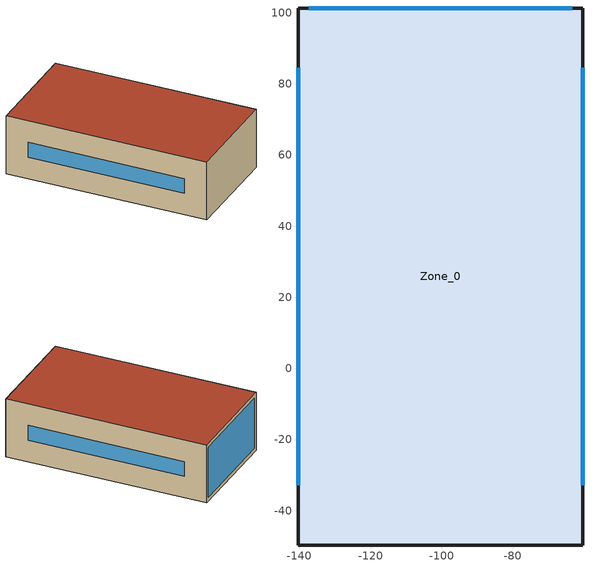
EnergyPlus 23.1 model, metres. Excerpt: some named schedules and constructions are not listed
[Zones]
Zone_0
 floor ground (Zone_0:f4UnderGroundSlabCF): -140.36,-49.67 -140.36,101.37 -60.28,101.37 -60.28,-49.67 z0
 wall outside (90.1-2019 Nonresidential CZ 0 Exterior Wall (Mass)): -140.36,-49.67 -60.28,-49.67 -60.28,101.37 -140.36,101.37 -140.36,-49.67 z0:45.38
 window (90.1-2019 Nonresidential CZ 0 Glazing (Operable)): -60.28,-32.82 -60.28,84.52 / -140.36,84.52 -140.36,-32.82 z16.85:28.53; -63.33,101.37 -137.32,101.37 z3.04:42.33
 roof outside (90.1-2019 Nonresidential CZ 0 Exterior Roof (Mass)): -140.36,-49.67 -60.28,-49.67 -60.28,101.37 -140.36,101.37 z45.38
[EnergyManagementSystem:Sensor] Output:Variable Index Key=Environment
Name | Output:Variable
OutdoorTemp | Site Outdoor Air Drybulb Temperature
OutdoorRelHumid | Site Outdoor Air Relative Humidity
[ZoneHVAC:IdealLoadsAirSystem]
Zone_0 Ideal Loads Air: Maximum Heating Supply Air Temperature {C}=35; Minimum Cooling Supply Air Temperature {C}=12; Maximum Heating Supply Air Humidity Ratio {kgWater/kgDryAir}=0.01; Minimum Cooling Supply Air Humidity Ratio {kgWater/kgDryAir}=0.008; Heating Limit=LimitFlowRateAndCapacity; MaximumHeatingAirFlowRate [m3/s]=Autosize; MaximumSensibleHeatingCapacity [W]=Autosize; Cooling Limit=LimitFlowRateAndCapacity; MaximumCoolingAirFlowRate [m3/s]=Autosize; MaximumTotalCoolingCapacity [W]=Autosize; HeatingAvailabilitySchedule=Off; CoolingAvailabilitySchedule=CoolAvail_Zone_0; Dehumidification Control Type=Humidistat; Humidification Control Type=Humidistat; Design Specification Outdoor Air Object=Zone_0MinFreshAir; Demand Controlled Ventilation Type=OccupancySchedule; Outdoor Air Economizer Type=NoEconomizer; Heat Recovery Type=None; SensibleHeatRecoveryEffectiveness=0.7; LatentHeatRecoveryEffectiveness=0.65
[Schedule:Constant]
Off: Value=0
AllOn: Value=1
Zone_0Heating_SP_Sch: HeatingSetpoint=20
Zone_0Cooling_SP_Sch: CoolingSetpoint=25
[Schedule:Day:Hourly]
a6db866f-c8c8-4e1b-9258-388b91666938: Fraction, 0, 0, 0, 0, 0, 0, 0, 0, 0, 0, 0, 0, 0, 0, 0, 0, 0, 0, 0, 0, 0, 0, 0, 0
8d19aa4d-c558-4e83-8641-6450e2e7a68d: Fraction, 0, 0, 0, 0, 0, 0, 0, 0.2, 0.4, 0.6, 0.8, 0.8, 0.4, 0.6, 0.8, 0.8, 0.4, 0.2, 0, 0, 0, 0, 0, 0
9126b070-8d2d-4032-a1ab-f4f1cd60e468: Fraction, 0, 0, 0, 0, 0, 0, 0, 1, 1, 1, 1, 1, 1, 1, 1, 1, 1, 1, 0, 0, 0, 0, 0, 0
6ae15618-a8ec-42b3-8e8b-0fc133dff2c8: Fraction, 0.1, 0.1, 0.1, 0.1, 0.1, 0.1, 0.1, 0.1, 0.1, 0.1, 0.1, 0.1, 0.1, 0.1, 0.1, 0.1, 0.1, 0.1, 0.1, 0.1, 0.1, 0.1, 0.1, 0.1
6f8933ec-4648-4416-a98d-d3b620f77385: Fraction, 0.1, 0.1, 0.1, 0.1, 0.1, 0.1, 0.1, 0.2, 0.4, 0.6, 0.8, 0.8, 0.4, 0.6, 0.8, 0.8, 0.4, 0.2, 0.1, 0.1, 0.1, 0.1, 0.1, 0.1
8d72afc5-8c93-43dc-abad-6ae4e2545f05: Fraction, 1, 1, 1, 1, 1, 1, 1, 1, 0, 0, 0, 0, 0, 1, 0, 0, 0, 0, 0, 0, 0, 0, 0, 0
e6ce52fb-0f94-4d2e-a851-9c00bc798a30: Fraction, 1, 1, 1, 1, 1, 1, 1, 1, 0, 0, 0, 0, 0, 0, 0, 0, 0, 0, 0, 0, 0, 0, 0, 0
de32f2ad-3d6f-4ba1-b9d9-bbc323311ad3: Fraction, 1, 1, 1, 1, 1, 1, 1, 1, 0, 0, 0, 1, 1, 1, 1, 1, 0, 0, 0, 0, 0, 0, 0, 1
804a681c-16cf-4027-a633-18c4775cbaa5: Fraction, 1, 1, 1, 1, 1, 1, 1, 1, 0, 0, 0, 0, 0, 0, 0, 0, 0, 0, 0, 0, 0, 0, 0, 1
ae021305-8d83-4547-aca3-fa7dd4cacd7f: Fraction, 1, 1, 1, 1, 1, 1, 1, 1, 0, 0, 0, 0, 1, 1, 1, 0, 0, 0, 0, 0, 0, 0, 0, 0
4b190256-9a58-4c21-9a78-14c1da97b677: Fraction, 1, 1, 1, 1, 1, 1, 1, 1, 0, 0, 0, 0, 0, 0, 0, 0, 0, 0, 0, 0, 0, 0, 1, 1
9e5b4082-efb0-4b52-9711-e22a430dff21: Fraction, 1, 1, 1, 1, 1, 1, 1, 0, 0, 0, 0, 0, 1, 1, 1, 1, 0, 0, 0, 0, 0, 0, 0, 1
6f90666d-b7c1-48b9-8acf-a47d44908348: Fraction, 1, 1, 1, 1, 1, 1, 1, 1, 0, 0, 0, 0, 1, 1, 1, 1, 1, 0, 0, 0, 0, 0, 0, 0
fb7a6604-3e7d-44da-ba93-0d8f70bb5e45: Fraction, 1, 1, 1, 1, 1, 1, 1, 1, 0, 0, 0, 0, 1, 1, 1, 1, 1, 0, 0, 0, 0, 0, 0, 1
7083c6b3-0442-4c91-8d5f-cb24535fede7: Fraction, 1, 1, 1, 1, 1, 0, 0, 0, 0, 0, 1, 1, 1, 1, 0, 0, 0, 0, 0, 0, 0, 0, 1, 1
ca0706e3-4698-4ff1-a370-1e1aad9a72cb: Fraction, 1, 1, 1, 1, 1, 0, 0, 0, 0, 0, 0, 0, 0, 0, 0, 1, 1, 1, 1, 1, 1, 1, 1, 1
fbfbf660-d816-4583-9a56-b432dc579dfe: Fraction, 1, 1, 1, 1, 1, 1, 1, 0, 0, 0, 0, 0, 0, 0, 0, 0, 0, 0, 0, 0, 0, 0, 1, 1
533ab305-a9ca-4032-b12d-6bdd1f774615: Fraction, 1, 1, 1, 1, 1, 1, 1, 0, 0, 0, 0, 0, 0, 0, 0, 0, 0, 0, 0, 0, 0, 0, 0, 1
8995233d-e7e1-4410-92e7-b8f0f7a04f12: Fraction, 1, 1, 1, 1, 1, 1, 1, 1, 1, 1, 1, 0, 0, 0, 0, 0, 0, 0, 0, 0, 1, 1, 1, 1
f3bb0f44-4517-4041-82c7-621e152bd040: Fraction, 1, 1, 1, 1, 1, 1, 0, 0, 0, 0, 0, 0, 0, 0, 0, 0, 0, 0, 0, 0, 0, 1, 1, 1
8965b524-8bd3-4137-8ea4-af9bb210d5dd: Fraction, 1, 1, 1, 1, 0, 0, 0, 0, 0, 0, 0, 0, 0, 0, 0, 0, 0, 0, 0, 0, 0, 1, 1, 1
a13be1e1-7b6b-4701-a57c-62aef270e0a3: Fraction, 1, 1, 1, 1, 1, 1, 1, 1, 1, 1, 1, 1, 1, 1, 0, 0, 0, 0, 0, 0, 1, 1, 1, 1
68d85c5c-5182-4cd5-b25a-549b99e44e0d: Fraction, 1, 1, 1, 1, 1, 1, 0, 0, 0, 0, 0, 0, 0, 0, 0, 0, 0, 0, 0, 0, 0, 0, 1, 1
a508a52c-8724-43a6-9b8c-225b4e5857f7: Fraction, 0, 1, 1, 1, 1, 1, 1, 1, 0, 0, 0, 0, 0, 1, 0, 0, 0, 0, 1, 1, 1, 1, 1, 1
513230e9-49c5-4c36-9b8b-e8ea6dde31de: Fraction, 1, 1, 1, 1, 1, 1, 0, 0, 0, 0, 0, 0, 1, 1, 0, 0, 1, 1, 1, 1, 1, 1, 1, 1
21f94c48-eeba-45c1-87d9-58701a714f82: Fraction, 1, 1, 1, 1, 1, 1, 1, 1, 0, 0, 0, 0, 0, 0, 0, 0, 0, 0, 0, 0, 0, 1, 1, 1
7cd74af1-4a2d-4604-bede-a659aa911c05: Fraction, 1, 1, 1, 0, 0, 0, 0, 0, 0, 0, 0, 0, 0, 0, 0, 0, 0, 0, 0, 0, 0, 0, 0, 0
439edca3-53b8-48fb-84a3-447ad4d418f2: Fraction, 1, 1, 1, 1, 1, 1, 1, 1, 0, 0, 0, 0, 1, 1, 1, 1, 0, 0, 0, 0, 0, 0, 0, 0
e99c0d51-d41c-495c-a987-72a661e4e742: Fraction, 0, 0, 0, 0, 0, 0, 0, 0, 1, 1, 1, 1, 1, 1, 1, 1, 0, 0, 0, 0, 0, 0, 0, 0
4a3d7728-6e65-4eb0-9bea-010e8c3d44b4: Fraction, 0, 0, 0, 1, 1, 1, 1, 1, 0, 0, 0, 0, 0, 0, 0, 0, 0, 0, 0, 0, 0, 0, 0, 0
4b305458-df31-49c4-86f6-bbbd49079ee9: Fraction, 0, 0, 0, 1, 1, 1, 1, 1, 0, 0, 0, 0, 0, 1, 1, 1, 0, 0, 0, 0, 0, 0, 0, 0
e60cb2ca-f5b2-4363-8430-0cfdeef991a7: Fraction, 0, 1, 1, 1, 1, 1, 1, 1, 0, 0, 0, 0, 0, 1, 1, 0, 0, 0, 0, 0, 0, 0, 0, 0
c907c5d3-e274-4efd-b508-9e37312dbadc: Fraction, 0, 0, 0, 0, 1, 1, 1, 1, 0, 0, 0, 0, 0, 0, 0, 0, 0, 0, 0, 0, 0, 0, 0, 0
a16f96a9-0dfb-4bb3-89ad-c5a6e1b45b12: Fraction, 1, 1, 1, 1, 1, 1, 1, 1, 1, 0, 1, 1, 1, 1, 1, 1, 1, 0, 0, 1, 1, 1, 1, 1
ea6ec818-e507-461d-854c-ed2b95e27429: Fraction, 1, 1, 1, 1, 1, 1, 1, 1, 0, 0, 0, 1, 1, 1, 1, 1, 0, 1, 1, 1, 1, 1, 1, 1
9a2e47be-c37b-4d47-9c4f-be9ab3f15bd6: Fraction, 0, 1, 1, 1, 1, 1, 1, 1, 0, 0, 0, 0, 1, 1, 1, 0, 0, 0, 0, 0, 0, 0, 0, 0
d570f38f-746b-4d30-8e1d-963061d89427: Fraction, 0, 0, 0, 0, 0, 0, 0, 0, 0, 0, 0, 0, 1, 0, 0, 0, 0, 0, 0, 0, 0, 0, 0, 0
083a7aba-7de5-4027-876a-0bd24439f4d0: Fraction, 0, 1, 1, 1, 1, 1, 1, 1, 0, 0, 0, 0, 0, 0, 0, 0, 0, 0, 0, 0, 0, 0, 0, 0
c982f98e-403e-4558-be6e-2bbb6b816fb4: Fraction, 0, 1, 0, 0, 1, 0, 0, 0, 0, 0, 0, 1, 1, 1, 1, 1, 1, 0, 0, 0, 0, 0, 0, 0
50759635-e3f7-4ccd-bf2a-3ac4631af552: Fraction, 0, 0, 0, 0, 0, 0, 0, 0, 0, 0, 0, 0, 1, 0, 1, 0, 0, 0, 0, 0, 0, 0, 0, 0
0c9b9ea4-1b7f-4dd2-a924-ed00426c1c15: Fraction, 0, 0, 0, 0, 0, 0, 0, 0, 0, 0, 0, 1, 0, 0, 1, 1, 0, 0, 0, 0, 0, 0, 0, 1
31afbd65-d185-499f-9ba0-37f993a646d3: Fraction, 0, 0, 0, 1, 1, 1, 1, 1, 0, 0, 0, 1, 1, 1, 1, 0, 0, 0, 0, 0, 0, 1, 1, 0
e01df191-fe3a-42d7-8ba6-3a1f0f86a6b3: Fraction, 0, 1, 1, 1, 1, 1, 1, 1, 0, 0, 0, 1, 1, 1, 1, 1, 0, 0, 1, 0, 0, 1, 1, 1
be5a66c2-e2f9-424b-b41e-a4c6352871d0: Fraction, 1, 1, 1, 1, 1, 1, 1, 1, 0, 0, 0, 1, 1, 1, 1, 0, 0, 0, 0, 1, 0, 0, 1, 1
e90ff589-049e-44c1-a093-8ae70790a0f7: Fraction, 1, 1, 1, 1, 1, 1, 1, 1, 1, 1, 0, 0, 0, 0, 0, 0, 0, 0, 0, 1, 1, 1, 1, 1
32610843-3af9-4f3a-9ceb-462f4b116617: Fraction, 1, 1, 1, 1, 1, 1, 1, 1, 0, 0, 0, 1, 1, 1, 1, 1, 1, 0, 1, 1, 1, 1, 1, 1
5de94c64-c3db-4ae3-9311-6a5308d3bee1: Fraction, 1, 1, 0, 0, 1, 1, 0, 0, 0, 0, 0, 1, 0, 0, 1, 1, 0, 0, 0, 0, 0, 0, 0, 0
23051c04-0ac6-411b-9ab0-3a869f8d8ef5: Fraction, 0, 1, 1, 0, 1, 1, 0, 0, 0, 0, 0, 1, 1, 1, 1, 1, 1, 0, 0, 0, 0, 0, 0, 0
c83b1a22-05e1-432e-9f71-1b0995f6b483: Fraction, 0, 0, 0, 0, 1, 1, 1, 1, 0, 0, 0, 1, 1, 1, 1, 1, 0, 0, 0, 0, 0, 0, 0, 0
cce2ab60-ab21-4169-a01d-710304a6c02e: Fraction, 1, 1, 1, 1, 1, 1, 1, 1, 0, 0, 0, 1, 1, 1, 1, 1, 0, 0, 0, 0, 0, 0, 0, 0
a0901cdb-bf73-4d25-a6b8-b73da5acb5f3: Fraction, 0, 0, 1, 1, 1, 1, 1, 0, 0, 0, 0, 1, 1, 1, 1, 1, 1, 0, 0, 0, 0, 0, 0, 0
b7304073-e491-4998-878a-634e4ae85574: Fraction, 0, 0, 0, 0, 0, 0, 0, 0, 0, 0, 0, 0, 0, 1, 0, 0, 0, 0, 0, 0, 0, 0, 0, 0
cb94150c-cc41-4ef0-981a-7d80f1b83761: Fraction, 0, 0, 0, 0, 0, 0, 0, 0, 0, 0, 0, 1, 1, 1, 0, 0, 0, 0, 0, 0, 0, 0, 0, 0
d3f4808a-fd74-4d96-910a-c88c900905e6: Fraction, 0, 0, 0, 0, 0, 0, 0, 0, 0, 0, 0, 0, 1, 1, 1, 1, 0, 0, 0, 0, 0, 0, 0, 0
34345129-89f9-4604-8ed1-8ff262d73509: Fraction, 0, 0, 0, 1, 1, 1, 1, 1, 0, 0, 0, 1, 1, 1, 1, 1, 0, 0, 0, 0, 0, 0, 0, 0
9fd28c01-21af-4827-94d6-b115419594b7: Fraction, 1, 1, 1, 0, 1, 1, 1, 1, 0, 0, 0, 1, 1, 1, 1, 1, 1, 0, 0, 0, 0, 0, 0, 1
d84177b6-a487-4f5f-b119-22e0f61cedcd: Fraction, 1, 1, 1, 1, 1, 1, 1, 1, 0, 0, 0, 1, 1, 1, 1, 1, 1, 0, 0, 0, 0, 0, 0, 1
dceeb3b4-8dd9-484d-89ab-1d229addfdb3: Fraction, 1, 1, 1, 1, 0, 0, 0, 1, 0, 0, 1, 1, 1, 1, 1, 1, 1, 0, 0, 0, 0, 0, 0, 0
a6a21c17-2bd7-49c2-8263-964617992ae2: Fraction, 1, 1, 1, 1, 0, 0, 0, 0, 0, 0, 0, 1, 1, 1, 1, 1, 1, 0, 0, 0, 0, 0, 0, 0
8eb695e5-7d6d-47de-926c-f23344ce45b6: Fraction, 0, 0, 0, 0, 0, 0, 0, 0, 0, 0, 0, 1, 1, 1, 1, 1, 0, 0, 0, 0, 0, 1, 1, 1
a8f73afd-937f-4b67-92a4-bb8dd08fd5db: Fraction, 1, 1, 1, 1, 1, 1, 1, 1, 1, 1, 0, 0, 0, 0, 1, 1, 0, 0, 0, 1, 1, 0, 1, 0
5e73f393-cf16-4d10-9d37-494c6b04d2a9: Fraction, 0, 1, 1, 1, 1, 1, 1, 1, 1, 1, 1, 1, 0, 1, 0, 1, 1, 1, 1, 1, 1, 1, 1, 1
fe775fe3-8f19-481a-91eb-5a69331a9f0a: Fraction, 1, 1, 1, 1, 1, 1, 1, 1, 0, 0, 0, 1, 0, 1, 1, 0, 0, 0, 0, 1, 0, 1, 1, 1
1d5a1ab7-2579-46e8-bea2-cedc2b0310cc: Fraction, 1, 1, 1, 1, 1, 1, 1, 1, 0, 0, 0, 1, 1, 1, 1, 1, 1, 1, 0, 0, 0, 0, 0, 0
4d3a702a-a5e7-41a2-9559-ca71a8cff0bd: Fraction, 1, 0, 1, 1, 1, 0, 1, 1, 0, 0, 0, 1, 1, 1, 1, 1, 1, 0, 0, 0, 0, 0, 0, 0
203e9954-1347-4108-be2f-d0311d23ec70: Fraction, 0, 0, 0, 0, 0, 1, 1, 0, 0, 0, 0, 0, 1, 1, 1, 1, 0, 0, 0, 0, 1, 1, 1, 0
fe98a53d-a1d5-4bb2-97b5-41d97577b00f: Fraction, 0, 1, 0, 1, 1, 1, 1, 1, 0, 0, 0, 1, 1, 1, 1, 1, 1, 0, 0, 0, 0, 0, 0, 0
b66a6ec1-edc7-441b-aa47-b8c03253baaf: Fraction, 0, 1, 1, 1, 1, 1, 0, 1, 0, 0, 0, 1, 1, 1, 1, 1, 1, 1, 0, 0, 0, 0, 0, 0
46a33ec5-13cb-4d5f-a878-b69103bc960c: Fraction, 0, 0, 0, 1, 1, 1, 1, 1, 0, 0, 0, 1, 1, 1, 1, 1, 1, 1, 0, 0, 0, 0, 0, 0
fd1f9af1-aea9-4390-97d7-5a0b4081f876: Fraction, 0, 0, 0, 0, 1, 1, 1, 1, 0, 0, 0, 1, 1, 1, 1, 1, 1, 1, 0, 0, 0, 0, 0, 0
54bc30dc-3467-4c11-8be5-45fc8c32a8b9: Fraction, 0, 0, 1, 1, 1, 1, 1, 1, 0, 0, 0, 1, 1, 1, 1, 1, 0, 1, 1, 1, 0, 1, 1, 1
b5bffc76-e0ad-4c77-9cdf-f0ab0041e503: Fraction, 0, 0, 0, 0, 1, 1, 1, 1, 0, 0, 1, 1, 1, 1, 1, 1, 1, 0, 0, 0, 0, 0, 0, 0
af405e81-a167-4a28-8fff-7842e00efb23: Fraction, 0, 0, 0, 0, 0, 1, 0, 0, 0, 1, 1, 1, 1, 1, 1, 1, 1, 1, 0, 0, 0, 0, 0, 0
8047949c-86af-470a-8acb-90614b338f4e: Fraction, 0, 0, 0, 1, 1, 1, 1, 0, 0, 0, 0, 1, 1, 1, 1, 1, 1, 1, 0, 0, 0, 0, 0, 0
de0b3a05-0f82-4e43-9986-186049dce7fb: Fraction, 1, 1, 1, 0, 1, 0, 1, 1, 0, 0, 0, 0, 1, 1, 1, 1, 1, 0, 0, 0, 0, 0, 0, 0
3b1c3876-e52c-4127-9a31-7b49978d8305: Fraction, 0, 0, 1, 1, 1, 1, 1, 1, 0, 1, 1, 1, 1, 1, 0, 1, 0, 0, 0, 1, 0, 0, 1, 1
c808ea92-48a6-491a-9028-3818efc4c8ad: Fraction, 1, 1, 1, 1, 1, 1, 0, 1, 0, 1, 1, 1, 1, 1, 1, 1, 1, 1, 0, 0, 0, 0, 0, 0
80d98aa8-1b91-43bc-b1e3-e6af4acb8568: Fraction, 0, 1, 1, 1, 1, 1, 0, 1, 0, 0, 0, 1, 1, 1, 0, 0, 0, 0, 0, 0, 0, 0, 0, 1
215df776-876d-409b-87ad-f0b965c42f44: Fraction, 1, 1, 1, 1, 1, 1, 1, 1, 0, 1, 1, 1, 1, 1, 1, 0, 1, 0, 0, 1, 1, 1, 1, 1
0a7cf847-ffad-470d-aa0b-af029d81b294: Fraction, 1, 1, 1, 1, 1, 1, 1, 0, 0, 0, 0, 0, 1, 1, 1, 1, 0, 0, 0, 0, 0, 0, 1, 0
e8d4cd63-c715-46b0-a823-9afd6fd334c7: Fraction, 0, 0, 1, 1, 1, 1, 1, 1, 0, 1, 1, 1, 1, 1, 1, 1, 1, 1, 1, 0, 0, 0, 0, 0
2864f78a-8f72-430c-bda4-d667f1d51224: Fraction, 1, 1, 1, 1, 1, 1, 1, 1, 0, 0, 1, 1, 1, 0, 0, 0, 0, 0, 0, 1, 0, 1, 1, 1
fd59451e-4201-432e-9e89-66618a0e57d9: Fraction, 1, 1, 1, 1, 1, 1, 1, 1, 0, 0, 0, 1, 1, 1, 1, 1, 0, 0, 0, 0, 0, 1, 1, 1
849e676a-9c35-4597-b289-a4df661d5e61: Fraction, 1, 1, 1, 1, 1, 1, 1, 1, 0, 1, 1, 0, 1, 1, 1, 0, 0, 0, 0, 1, 1, 1, 1, 1
ab0a635a-7196-4b99-9f37-8a8b483840a4: Fraction, 1, 1, 1, 1, 1, 1, 1, 1, 0, 0, 1, 1, 1, 1, 1, 1, 1, 1, 0, 0, 0, 0, 0, 0
8e29a800-96be-4355-a15e-0e449471b71f: Fraction, 0, 1, 1, 0, 1, 1, 1, 1, 0, 1, 1, 1, 1, 1, 1, 1, 0, 1, 1, 1, 1, 1, 1, 1
31d9b700-895b-46cd-8910-ff80ac390623: Fraction, 1, 1, 0, 1, 1, 1, 1, 1, 0, 0, 1, 1, 1, 0, 0, 0, 1, 1, 0, 1, 1, 1, 1, 1
02436e7e-fbdb-4ab7-91fe-e50da41ddc21: Fraction, 1, 1, 1, 1, 1, 1, 1, 1, 0, 0, 1, 1, 1, 1, 1, 0, 1, 1, 1, 1, 1, 1, 1, 1
2c9166d7-a5af-4418-8ca6-26184ccf5475: Fraction, 1, 1, 1, 1, 1, 1, 1, 1, 1, 0, 1, 1, 1, 1, 1, 0, 1, 0, 0, 1, 1, 1, 1, 1
56e0b0bb-6690-4130-af4f-37dc88b92aea: Fraction, 1, 1, 1, 1, 1, 1, 1, 1, 1, 1, 1, 1, 1, 1, 0, 0, 0, 0, 0, 0, 0, 1, 1, 1
ea600605-1858-4e1a-b699-6c4703e57fd3: Fraction, 1, 1, 1, 1, 0, 0, 0, 0, 0, 0, 1, 1, 1, 1, 1, 1, 1, 0, 0, 0, 0, 0, 0, 0
b861c935-e5a7-4094-9f57-cced42db3792: Fraction, 0, 1, 1, 1, 1, 1, 1, 1, 0, 0, 0, 1, 1, 1, 1, 1, 1, 1, 0, 0, 0, 0, 0, 0
b5b4a635-a875-4aee-a923-9f92d940b518: Fraction, 0, 1, 0, 0, 1, 0, 1, 0, 0, 0, 1, 1, 1, 1, 1, 1, 1, 0, 0, 0, 0, 0, 0, 0
5c7eac0a-e45c-45c3-a045-9c6b4cff4b33: Fraction, 0, 1, 1, 1, 1, 1, 1, 1, 0, 1, 1, 1, 1, 1, 1, 1, 1, 1, 0, 0, 0, 0, 0, 0
cce81e9b-5369-4ca5-ac6c-06bf61586cf3: Fraction, 0, 0, 0, 0, 1, 0, 0, 0, 0, 1, 1, 1, 1, 1, 1, 1, 1, 1, 1, 0, 0, 0, 0, 0
80c626bc-7332-48a7-a17b-e4737254f863: Fraction, 0, 0, 0, 0, 1, 1, 0, 1, 0, 0, 1, 1, 0, 1, 1, 1, 1, 1, 1, 1, 1, 1, 1, 1
e9264501-6d1f-4274-9631-e615421a22c1: Fraction, 1, 1, 1, 1, 1, 1, 1, 1, 0, 0, 0, 1, 1, 1, 1, 1, 1, 0, 0, 0, 0, 0, 0, 0
d5875db0-9616-4634-b379-9933b1b47f45: Fraction, 0, 1, 1, 1, 1, 1, 1, 1, 0, 0, 1, 1, 1, 0, 0, 0, 0, 0, 0, 0, 0, 0, 0, 1
8f7762e5-efc9-4eeb-89c6-92a27ff91d5e: Fraction, 1, 1, 1, 1, 1, 1, 1, 1, 0, 0, 1, 1, 1, 1, 1, 1, 1, 0, 1, 0, 0, 0, 0, 0
f7c89b7b-8c7e-43cc-b23c-8b892a5f9640: Fraction, 0, 0, 0, 0, 1, 1, 0, 0, 0, 0, 1, 1, 0, 0, 0, 1, 1, 0, 0, 1, 1, 1, 1, 1
3c07bdf3-e3fd-4f25-9f1c-53950812ad47: Fraction, 1, 1, 1, 1, 1, 1, 1, 1, 0, 0, 0, 1, 1, 1, 1, 0, 0, 1, 1, 1, 1, 1, 1, 1
45adf6e2-2408-427c-8a17-5685521cdc78: Fraction, 1, 1, 1, 1, 1, 1, 1, 1, 0, 0, 0, 1, 1, 1, 1, 0, 1, 1, 0, 0, 0, 0, 0, 0
c084a6b9-fd02-497e-b360-accd3d087474: Fraction, 0, 0, 0, 0, 1, 0, 0, 0, 0, 1, 0, 1, 1, 1, 0, 1, 1, 1, 1, 1, 1, 1, 1, 1
df20d84a-a837-4bb2-8e0b-e1cca0af2c04: Fraction, 1, 1, 1, 1, 1, 1, 1, 1, 1, 0, 0, 1, 1, 1, 1, 1, 0, 0, 0, 0, 0, 0, 0, 0
aeb0ea1d-dcfc-450d-8010-738ed275937f: Fraction, 1, 1, 1, 1, 1, 1, 1, 1, 0, 1, 1, 1, 1, 1, 1, 0, 0, 0, 0, 0, 0, 0, 0, 0
8f79f062-521a-4987-8063-069b47aad07e: Fraction, 1, 1, 1, 0, 1, 1, 0, 1, 0, 0, 0, 1, 1, 1, 0, 0, 0, 0, 0, 0, 0, 0, 0, 0
7d9a7de7-109e-4ae7-89fe-8888a151501a: Fraction, 0, 0, 0, 0, 0, 0, 0, 0, 1, 1, 1, 1, 1, 1, 1, 1, 1, 1, 1, 0, 0, 0, 0, 0
25a96e84-737c-4684-b16e-e5998dd48eec: Fraction, 0, 0, 0, 0, 1, 0, 1, 1, 1, 1, 1, 1, 1, 1, 1, 1, 1, 1, 0, 0, 0, 0, 0, 0
9f7f2739-fecb-4b18-950d-14b8d58be11b: Fraction, 0, 0, 0, 0, 0, 1, 1, 1, 1, 1, 1, 1, 1, 1, 1, 1, 1, 1, 1, 0, 0, 0, 0, 0
54c257ef-8939-46f0-9bee-c0da763618a7: Fraction, 0, 0, 0, 0, 1, 0, 1, 0, 0, 1, 1, 1, 1, 1, 1, 1, 1, 1, 1, 0, 0, 0, 0, 0
e5ffc6a5-9bcf-415e-98e6-52b7a93036bd: Fraction, 0, 0, 0, 0, 1, 1, 1, 1, 0, 1, 1, 1, 1, 1, 1, 1, 1, 1, 1, 0, 0, 0, 0, 0
6b195dde-b559-4902-ba94-931539758247: Fraction, 0, 0, 0, 0, 0, 0, 0, 0, 1, 1, 1, 1, 1, 1, 0, 0, 0, 0, 0, 1, 0, 0, 0, 0
c2f785e5-08fc-4777-9af9-9906da3cf573: Fraction, 0, 1, 0, 0, 1, 0, 1, 1, 0, 1, 1, 1, 1, 0, 1, 0, 0, 0, 0, 0, 0, 0, 0, 1
e4d4e6f0-3c27-4b2c-b85f-8114d2c81a0f: Fraction, 1, 0, 1, 1, 1, 1, 1, 0, 0, 1, 1, 1, 0, 0, 1, 1, 1, 0, 0, 0, 0, 0, 0, 0
c027c515-34a0-4b7d-b773-baaac7f402f8: Fraction, 1, 1, 0, 1, 1, 1, 1, 1, 0, 1, 1, 1, 1, 1, 1, 0, 0, 0, 0, 0, 0, 0, 0, 0
a660ff61-b6c7-4080-b4b9-db10d302495c: Fraction, 0, 1, 1, 1, 1, 1, 1, 1, 0, 1, 1, 1, 0, 1, 1, 1, 0, 1, 0, 1, 1, 0, 1, 0
2a65b461-cd83-4d5b-8138-94d409e1a125: Fraction, 1, 1, 1, 1, 1, 1, 1, 1, 0, 0, 0, 0, 1, 0, 0, 0, 0, 0, 0, 0, 0, 0, 1, 0
fb819b28-e4ba-4529-8559-8f3034b65486: Fraction, 1, 1, 0, 1, 1, 1, 1, 1, 0, 1, 1, 1, 1, 1, 1, 1, 1, 1, 0, 0, 0, 0, 0, 0
ca4a21ab-9db7-40f3-8c77-0dcb16cf7afc: Fraction, 0, 0, 0, 0, 0, 0, 0, 0, 0, 1, 1, 0, 0, 1, 1, 0, 0, 0, 0, 0, 0, 1, 1, 1
cf1579ab-4c48-45ad-862d-621699c7ac26: Fraction, 1, 1, 1, 1, 1, 1, 0, 0, 0, 0, 1, 1, 1, 1, 1, 1, 1, 1, 0, 0, 0, 0, 0, 0
3ad5af4c-82be-4c3d-94d9-6162c6d529e4: Fraction, 0, 0, 0, 0, 0, 0, 0, 0, 0, 0, 1, 1, 1, 1, 1, 1, 1, 1, 0, 0, 0, 0, 0, 0
75c56984-a474-4ce2-bd82-71ca8fffb0d6: Fraction, 0, 0, 0, 1, 1, 1, 0, 0, 0, 0, 0, 0, 1, 1, 0, 0, 1, 1, 0, 0, 0, 1, 1, 1
2e755e01-db5a-425c-b089-737d06acdfe4: Fraction, 1, 1, 1, 1, 1, 1, 1, 1, 0, 1, 1, 1, 0, 0, 0, 0, 0, 0, 0, 0, 0, 0, 0, 1
586299ab-31c0-4438-ab02-d46001580631: Fraction, 1, 1, 1, 1, 1, 1, 1, 1, 1, 0, 0, 0, 1, 1, 1, 1, 0, 0, 0, 0, 0, 0, 1, 1
014765e1-0b3c-42e8-a49f-9a1ea373e4f7: Fraction, 1, 1, 1, 1, 1, 1, 1, 1, 0, 0, 1, 1, 1, 1, 1, 1, 1, 0, 0, 0, 0, 0, 0, 0
c93e8212-9eb4-4758-8840-85770f28deb6: Fraction, 1, 1, 1, 1, 1, 1, 1, 1, 0, 0, 1, 1, 1, 1, 0, 0, 1, 1, 1, 1, 1, 1, 1, 1
9c4adb75-1470-4824-91aa-bf5d4e2add13: Fraction, 1, 1, 1, 1, 1, 1, 1, 1, 0, 0, 1, 1, 1, 1, 0, 0, 0, 1, 1, 1, 1, 1, 1, 1
cac4ce0c-fd78-44f6-a445-8e5b03c01591: Fraction, 0, 0, 0, 0, 1, 1, 1, 1, 0, 0, 0, 0, 0, 0, 0, 0, 0, 0, 0, 0, 0, 0, 1, 1
93ee0a5f-2ffe-49a2-8a01-86649053b443: Fraction, 1, 1, 1, 1, 1, 1, 1, 1, 1, 1, 1, 1, 1, 1, 1, 1, 1, 1, 1, 0, 0, 0, 0, 0
4bbc6588-5c8b-4bac-862d-046586b6d7bc: Fraction, 0, 0, 0, 0, 0, 0, 0, 0, 0, 0, 1, 1, 1, 1, 1, 0, 0, 0, 0, 0, 0, 1, 1, 1
52ee1417-741e-4ae2-a26c-49ad96248e29: Fraction, 1, 1, 1, 1, 1, 1, 1, 1, 1, 0, 0, 0, 1, 1, 1, 1, 1, 0, 0, 0, 0, 0, 0, 0
92c2e7c0-95b1-4f60-b67b-256caa3cfff3: Fraction, 0, 1, 0, 0, 0, 1, 1, 1, 0, 0, 1, 1, 1, 0, 0, 0, 0, 0, 0, 0, 0, 0, 0, 0
c30b2a9d-2ef9-4dfa-92f8-f05f2ae0c814: Fraction, 1, 1, 1, 1, 1, 1, 1, 1, 1, 0, 0, 0, 0, 0, 0, 0, 1, 1, 0, 0, 0, 0, 0, 0
8e1419eb-a9a5-4293-b9ab-758cfc51abbb: Fraction, 0, 0, 0, 1, 1, 0, 0, 0, 0, 1, 1, 1, 0, 0, 0, 0, 0, 0, 0, 0, 0, 0, 0, 0
6a8f4067-cb2a-452c-ac4f-36a2282da9b0: Fraction, 0, 0, 0, 0, 0, 0, 0, 0, 0, 1, 1, 1, 0, 0, 0, 0, 0, 0, 0, 0, 1, 1, 1, 1
a20aa45a-3a97-4ca6-bede-71c67aa911eb: Fraction, 1, 1, 1, 1, 1, 1, 1, 1, 0, 0, 1, 1, 1, 1, 1, 1, 1, 1, 1, 0, 0, 0, 0, 0
f80b0fea-a462-4309-b6de-bb0ba94c4791: Fraction, 0, 1, 1, 1, 1, 1, 0, 0, 0, 1, 1, 1, 1, 1, 1, 1, 1, 0, 0, 0, 0, 0, 0, 0
5c878867-64f6-4481-aa78-e6244c734667: Fraction, 0, 1, 1, 1, 1, 1, 1, 1, 1, 0, 0, 1, 1, 1, 1, 1, 0, 0, 0, 0, 0, 0, 0, 0
42ea612b-bb26-4c32-a994-37e978b99635: Fraction, 0, 0, 0, 0, 0, 0, 0, 0, 0, 0, 0, 0, 1, 1, 1, 1, 0, 0, 0, 0, 0, 0, 0, 1
4ce1efa4-6e21-443e-bf3e-25b2f3eae964: Fraction, 0, 0, 0, 0, 0, 0, 0, 0, 0, 0, 0, 0, 1, 1, 1, 1, 1, 1, 0, 0, 0, 0, 0, 0
66131b40-b5fe-4862-a0b5-11bcedc02644: Fraction, 0, 0, 1, 1, 1, 1, 1, 1, 0, 0, 0, 0, 0, 0, 0, 0, 0, 0, 0, 0, 0, 0, 0, 0
94fdef15-fc4b-4be9-8995-0ce2f71057e5: Fraction, 0, 0, 0, 0, 0, 0, 0, 0, 0, 0, 0, 0, 0, 0, 0, 0, 0, 0, 0, 0, 0, 0, 1, 1
48fd100e-8488-4f7e-8808-81befbd3875f: Fraction, 0, 0, 0, 1, 1, 1, 1, 1, 1, 0, 0, 0, 0, 0, 0, 0, 1, 0, 0, 0, 0, 0, 0, 0
2fdcca52-52c7-4fbf-923e-db4ce5c7d4b0: Fraction, 0, 0, 0, 1, 1, 1, 1, 1, 0, 0, 1, 1, 1, 1, 1, 1, 1, 0, 0, 0, 0, 0, 0, 0
306053b5-038a-4be9-8a37-bcb0f7f3a6b5: Fraction, 0, 1, 1, 1, 1, 1, 1, 0, 0, 0, 1, 1, 1, 1, 1, 1, 1, 1, 0, 0, 0, 0, 0, 0
9fb0f8cd-a3e4-49ec-96fc-fc854c021685: Fraction, 0, 0, 0, 0, 0, 0, 0, 0, 0, 1, 1, 1, 1, 1, 1, 1, 0, 0, 0, 0, 0, 0, 0, 0
4477344b-da4d-4b1a-be74-b55a3afc5bce: Fraction, 0, 1, 1, 1, 1, 1, 1, 1, 1, 1, 1, 0, 1, 1, 1, 1, 1, 1, 0, 0, 0, 0, 0, 0
e502d0cc-a76a-4fba-860e-490ce1e030b6: Fraction, 0, 1, 0, 1, 0, 0, 0, 1, 0, 0, 1, 1, 1, 1, 1, 1, 1, 1, 1, 0, 1, 1, 0, 0
cc8581cd-a6c2-4002-a735-9012999f793a: Fraction, 0, 0, 0, 0, 0, 0, 0, 0, 0, 0, 1, 1, 1, 1, 1, 1, 1, 1, 1, 1, 0, 0, 0, 0
ccea185c-c05b-42d5-a68e-caefe599d66a: Fraction, 0, 0, 0, 0, 0, 0, 0, 0, 1, 1, 1, 1, 1, 1, 1, 1, 1, 0, 0, 0, 0, 0, 0, 0
8e785670-451c-4ef6-b79d-b40de0df75c3: Fraction, 0, 0, 0, 0, 0, 0, 0, 0, 0, 0, 1, 0, 0, 1, 1, 1, 1, 1, 1, 0, 0, 0, 0, 0
18da0d4b-1aae-4d24-8d7d-c56e57c8b140: Fraction, 0, 0, 0, 1, 1, 0, 0, 0, 0, 1, 1, 1, 1, 0, 0, 0, 0, 0, 0, 0, 0, 0, 1, 0
8479f66c-9704-4457-8ca9-a93d8775a054: Fraction, 0, 1, 1, 1, 1, 0, 1, 1, 0, 0, 0, 0, 1, 1, 1, 1, 1, 1, 1, 0, 0, 0, 0, 0
915a5726-3f98-4147-b727-24224f33ca8b: Fraction, 0, 1, 0, 0, 1, 0, 1, 0, 0, 1, 1, 1, 1, 1, 1, 1, 1, 1, 1, 1, 0, 0, 0, 0
478328d6-8474-4a38-9457-f2dd39de45f9: Fraction, 0, 0, 0, 0, 0, 0, 0, 0, 0, 1, 1, 1, 1, 1, 1, 1, 1, 1, 1, 1, 1, 0, 0, 0
f84c478c-70ae-4b58-bc1b-a3206ce1727c: Fraction, 0, 0, 0, 0, 0, 0, 0, 0, 1, 1, 1, 1, 1, 1, 1, 1, 1, 1, 1, 1, 1, 0, 0, 0
0c3fef49-c7bb-4fd5-af20-39ec3182392d: Fraction, 0, 0, 0, 0, 0, 0, 0, 1, 0, 1, 0, 0, 1, 1, 1, 0, 0, 1, 0, 0, 0, 0, 0, 0
89e9840a-4a1f-4ff7-8c40-d7840f534396: Fraction, 0, 0, 0, 1, 1, 1, 1, 0, 0, 0, 0, 1, 1, 1, 1, 1, 1, 0, 0, 0, 0, 0, 0, 0
183c49db-4e1f-4795-bc05-6c2e31a0495a: Fraction, 0, 1, 0, 0, 0, 0, 0, 0, 0, 1, 1, 1, 1, 1, 1, 1, 1, 1, 1, 0, 1, 0, 0, 0
5ba99a29-1e5c-4612-843e-a770874d56a9: Fraction, 0, 0, 0, 0, 0, 0, 0, 0, 0, 0, 0, 1, 1, 1, 1, 1, 1, 0, 1, 1, 1, 1, 1, 0
eaa90f37-c28c-4b2f-b3cc-5402ece2f3fe: Fraction, 0, 1, 1, 0, 1, 0, 0, 1, 0, 0, 0, 1, 1, 1, 0, 0, 1, 0, 0, 1, 1, 1, 1, 0
49f057c7-70e8-4783-a439-c437f8e90624: Fraction, 1, 1, 1, 1, 1, 1, 1, 1, 0, 0, 0, 1, 1, 1, 1, 1, 1, 1, 0, 0, 0, 0, 1, 1
d5c10bd6-9e40-4afd-8e74-c1c3ce8f833b: Fraction, 0, 1, 0, 0, 1, 1, 1, 1, 0, 0, 1, 1, 1, 0, 0, 0, 0, 1, 0, 1, 1, 0, 1, 1
b7983b7d-5762-4144-81da-859c533880b5: Fraction, 1, 1, 1, 1, 0, 0, 0, 0, 0, 0, 0, 1, 1, 0, 1, 1, 1, 1, 1, 0, 0, 0, 0, 0
893ed067-94ec-42a0-b114-1f934b51bddb: Fraction, 0, 0, 0, 0, 1, 1, 1, 1, 1, 0, 1, 1, 1, 0, 1, 1, 1, 0, 0, 0, 0, 0, 0, 0
55d40776-975a-4c1a-bf48-bfbaeff80f28: Fraction, 0, 1, 1, 1, 1, 1, 1, 1, 0, 0, 0, 1, 1, 1, 1, 1, 0, 0, 0, 0, 0, 0, 0, 0
ee1a6287-6997-43d8-9f53-74cb10ae5ea7: Fraction, 0, 0, 0, 0, 0, 0, 0, 0, 0, 0, 0, 1, 1, 0, 1, 1, 1, 1, 0, 0, 0, 0, 0, 0
916ea55c-63db-4ed9-80e4-80a816acc34e: Fraction, 0, 0, 0, 0, 0, 0, 0, 0, 0, 1, 0, 1, 1, 1, 1, 1, 1, 1, 0, 0, 0, 0, 0, 0
cca31b89-6dbb-41f5-955f-dc7fcf437bf0: Fraction, 0, 0, 0, 0, 0, 0, 0, 0, 0, 0, 1, 1, 1, 0, 1, 1, 1, 1, 0, 0, 0, 0, 0, 0
cc544a6f-00cd-494b-8d6d-7e39d5b703e4: Fraction, 0, 0, 0, 0, 0, 0, 1, 1, 1, 0, 1, 0, 0, 0, 0, 0, 0, 0, 0, 1, 0, 0, 0, 0
db5a3861-85cf-4ee8-bdbf-32b74fbb9bed: Fraction, 1, 0, 0, 0, 1, 0, 0, 0, 0, 0, 1, 1, 0, 1, 1, 1, 1, 0, 0, 0, 0, 0, 0, 0
3340beb8-e720-4df5-9c0d-17f831510d7a: Fraction, 0, 0, 0, 0, 0, 0, 0, 0, 0, 1, 1, 1, 0, 0, 1, 1, 1, 1, 0, 0, 0, 0, 0, 0
7cac093e-4768-4dfd-97ea-2ab454b0f7e6: Fraction, 0, 0, 0, 0, 0, 0, 0, 0, 0, 1, 1, 1, 1, 1, 1, 1, 1, 1, 1, 0, 0, 0, 0, 0
dfc270d4-6378-4ef5-87af-8719cd86a312: Fraction, 0, 0, 0, 0, 0, 0, 0, 0, 0, 1, 1, 1, 0, 0, 1, 1, 1, 0, 0, 0, 0, 0, 0, 0
4d2dd734-baca-4039-904d-77cf261c47a6: Fraction, 0, 0, 0, 0, 1, 0, 0, 0, 0, 0, 1, 1, 1, 1, 1, 1, 1, 1, 0, 0, 0, 0, 1, 0
ac1cc975-3b90-4ad3-87c5-ed534772e228: Fraction, 0, 1, 1, 1, 1, 1, 1, 0, 0, 0, 1, 1, 1, 0, 0, 0, 0, 0, 1, 1, 1, 1, 1, 1
f9dc2640-f55f-4fa1-845f-5e6a1b22b66d: Fraction, 1, 1, 1, 1, 1, 1, 0, 0, 0, 0, 1, 1, 1, 0, 1, 1, 1, 1, 0, 0, 0, 0, 0, 0
95669b8d-c795-4f59-a75f-73eaad6fa697: Fraction, 0, 1, 1, 1, 1, 1, 1, 1, 0, 0, 0, 0, 0, 0, 1, 1, 0, 0, 0, 0, 0, 0, 0, 0
ff108fcc-0911-4746-9f18-41fcae5a250c: Fraction, 1, 0, 1, 1, 1, 1, 1, 1, 0, 0, 1, 1, 1, 1, 1, 1, 1, 1, 1, 1, 1, 1, 1, 1
7e42b018-1151-47cb-b4bf-2c2e2d809826: Fraction, 1, 1, 1, 1, 1, 1, 1, 1, 1, 1, 0, 0, 1, 0, 0, 0, 0, 0, 0, 0, 0, 0, 0, 1
79d830e4-6e4a-4e0f-a085-57bc4f78fbdd: Fraction, 1, 1, 1, 1, 1, 1, 1, 1, 0, 0, 0, 0, 0, 0, 1, 1, 0, 0, 0, 0, 1, 0, 0, 1
0da9744e-928e-4ae8-9bfb-72d01f47b32c: Fraction, 1, 1, 1, 1, 1, 1, 1, 1, 0, 0, 0, 0, 0, 0, 1, 1, 0, 0, 0, 0, 0, 0, 0, 0
f150a36e-4d9b-4cc8-96ba-992f03fecc2c: Fraction, 0, 1, 0, 1, 1, 1, 1, 1, 0, 0, 0, 1, 1, 1, 0, 0, 0, 0, 0, 0, 0, 0, 0, 0
e75ae326-29f0-4c62-8820-bada37e17d33: Fraction, 0, 1, 1, 1, 1, 1, 1, 1, 1, 0, 0, 1, 1, 1, 1, 1, 1, 0, 0, 0, 0, 0, 0, 0
c733a49d-c20c-404a-bc99-914b35e37107: Fraction, 0, 0, 0, 1, 1, 1, 1, 1, 0, 0, 0, 1, 1, 1, 1, 1, 1, 1, 1, 0, 0, 0, 0, 0
c765d1f9-f5ac-4d83-bb2a-6ac35272ed8b: Fraction, 0, 0, 0, 1, 1, 1, 1, 1, 0, 0, 1, 1, 1, 0, 1, 1, 1, 0, 1, 1, 1, 1, 1, 1
71274854-8230-4553-9dd6-3156f8d33a70: Fraction, 1, 0, 1, 1, 1, 1, 1, 1, 0, 0, 0, 0, 1, 0, 1, 0, 0, 0, 0, 0, 0, 0, 0, 0
7a2e7fcd-94a7-4f4a-b363-f24883c4c2e0: Fraction, 0, 0, 0, 0, 0, 0, 0, 0, 0, 0, 0, 0, 0, 1, 1, 1, 0, 0, 0, 0, 0, 0, 0, 0
5fde364f-848b-4695-b25a-24dfc20c86cc: Fraction, 0, 0, 0, 0, 1, 0, 0, 0, 0, 0, 0, 1, 1, 1, 1, 1, 1, 0, 0, 0, 0, 0, 0, 0
45725087-e2d2-4da2-b40c-bbe62fad6b35: Fraction, 0, 0, 0, 0, 1, 0, 0, 0, 0, 1, 1, 0, 0, 1, 1, 1, 1, 1, 1, 1, 1, 1, 1, 1
5be03fb2-cfeb-4efc-b51e-476d144c84df: Fraction, 1, 1, 1, 1, 1, 1, 1, 1, 1, 0, 0, 1, 0, 1, 1, 1, 1, 1, 1, 0, 0, 0, 0, 1
4b873b3e-f5d3-49ed-b971-c11e84385453: Fraction, 1, 1, 1, 1, 1, 1, 1, 1, 0, 0, 0, 0, 0, 0, 1, 1, 1, 0, 0, 0, 0, 0, 0, 0
8feed33e-209c-46ef-ad9a-c5c4a0514f39: Fraction, 0, 0, 1, 0, 0, 0, 0, 1, 0, 0, 0, 0, 0, 1, 1, 1, 1, 0, 0, 0, 0, 0, 1, 0
9c7eb08d-71bd-4c5b-8366-f100bdf97a1a: Fraction, 0, 0, 1, 1, 1, 1, 1, 1, 0, 0, 0, 1, 1, 1, 1, 1, 1, 1, 0, 0, 0, 0, 0, 0
fdd879cf-fa70-41dc-8609-00ca22fa5fd3: Fraction, 0, 0, 1, 1, 1, 1, 1, 1, 0, 0, 1, 1, 1, 1, 1, 1, 1, 1, 1, 0, 0, 0, 0, 0
b48b8562-b97b-4668-9b8f-a384954e5a71: Fraction, 0, 0, 1, 1, 1, 1, 1, 1, 0, 1, 1, 1, 1, 1, 1, 1, 1, 1, 0, 0, 0, 0, 0, 0
025928af-3a1b-4cc4-9ae4-f7b5fc8776a6: Fraction, 0, 0, 1, 1, 1, 1, 1, 1, 0, 0, 1, 1, 1, 1, 1, 1, 1, 1, 0, 0, 0, 0, 0, 0
b9e86d15-61e5-4413-a215-2fc1119b7974: Fraction, 0, 0, 1, 1, 1, 1, 1, 1, 0, 1, 0, 1, 1, 1, 1, 1, 1, 1, 0, 0, 0, 0, 0, 0
f8cb44c3-b6c9-44b6-9c15-a9db191df57e: Fraction, 0, 0, 0, 0, 0, 0, 0, 0, 0, 0, 0, 1, 1, 1, 1, 1, 1, 1, 0, 0, 0, 0, 0, 0
d4a29dcf-6e3d-4154-a9b0-446e2354f79d: Fraction, 0, 0, 0, 0, 0, 0, 0, 0, 0, 1, 1, 1, 1, 1, 1, 1, 1, 0, 0, 0, 0, 0, 0, 0
8be92f3d-afda-46db-9df4-e0a9292c4c15: Fraction, 0, 1, 1, 1, 1, 1, 1, 1, 1, 1, 1, 1, 0, 0, 0, 1, 1, 0, 0, 0, 0, 0, 0, 0
353e1d8f-c979-4ea0-9fc1-fe4a35268366: Fraction, 0, 1, 0, 1, 1, 1, 1, 1, 1, 0, 0, 0, 1, 1, 1, 1, 1, 0, 0, 0, 0, 0, 0, 1
dce61d11-1a2e-48ec-944f-8524f4659753: Fraction, 0, 0, 0, 1, 1, 1, 0, 1, 0, 0, 0, 1, 0, 0, 0, 0, 0, 0, 0, 0, 0, 0, 0, 0
9035b0c9-53ad-4451-842d-63eb807467ac: Fraction, 1, 1, 1, 1, 1, 1, 1, 1, 0, 0, 0, 1, 1, 0, 0, 0, 0, 0, 0, 0, 0, 0, 0, 0
35fa11c2-4f9e-4364-8680-a0499e492282: Fraction, 0, 0, 0, 0, 0, 0, 1, 1, 0, 0, 0, 0, 1, 1, 1, 0, 0, 0, 0, 0, 0, 0, 0, 0
b0a59d31-60c1-4cb7-a987-aa99940ad168: Fraction, 0, 0, 1, 1, 1, 1, 1, 1, 0, 0, 0, 0, 1, 1, 1, 1, 0, 0, 0, 0, 0, 0, 0, 0
c4f939ae-38ad-4a17-a21a-9a1e98f84359: Fraction, 0, 0, 0, 1, 1, 1, 0, 0, 0, 0, 0, 1, 1, 1, 1, 1, 1, 1, 0, 0, 0, 0, 0, 0
1f019e77-bafd-486e-bedf-60250d3316ee: Fraction, 0, 0, 0, 1, 1, 1, 0, 0, 0, 0, 1, 1, 1, 1, 1, 1, 1, 1, 1, 0, 0, 0, 0, 0
0d8906f8-6f9f-4043-ad1b-1b8f214fb803: Fraction, 0, 0, 0, 0, 0, 1, 1, 0, 0, 0, 0, 0, 0, 0, 0, 0, 0, 0, 0, 0, 0, 0, 0, 0
eb90c543-866d-4cb1-82c5-488e56fefda7: Fraction, 0, 0, 0, 0, 0, 0, 0, 0, 0, 0, 0, 0, 1, 0, 1, 1, 1, 1, 0, 0, 0, 0, 0, 0
143fa4ec-fd82-4be0-be8e-f5ae8084ffd6: Fraction, 0, 0, 0, 0, 0, 1, 1, 1, 0, 0, 0, 1, 1, 1, 1, 1, 0, 0, 0, 0, 0, 0, 0, 0
20bf88a0-0495-4826-a1a9-501418321ada: Fraction, 0, 0, 0, 0, 0, 0, 0, 0, 0, 1, 0, 1, 1, 1, 0, 1, 0, 0, 0, 0, 0, 0, 0, 0
81c9f94f-f97b-41ac-9a06-18c4a4505849: Fraction, 0, 0, 0, 0, 1, 0, 1, 0, 0, 0, 1, 1, 1, 0, 1, 1, 1, 0, 0, 0, 1, 1, 1, 1
f5e6a2b9-4a64-4cfe-a1b9-792c950e1b51: Fraction, 1, 1, 0, 0, 1, 1, 1, 1, 0, 0, 0, 0, 0, 0, 0, 0, 0, 0, 0, 0, 0, 0, 0, 0
7ef5db48-057e-4d35-80ab-b4ebd7888048: Fraction, 0, 0, 0, 0, 0, 1, 0, 1, 0, 0, 0, 1, 1, 1, 1, 1, 0, 0, 0, 1, 1, 1, 1, 1
3f698ba4-8a02-4e92-9245-4ecbfa2ed0ff: Fraction, 1, 1, 1, 0, 0, 1, 1, 1, 0, 0, 0, 0, 0, 0, 0, 0, 0, 0, 0, 0, 0, 0, 0, 0
b41150f7-e8a7-430b-ac2c-afc3b3253c04: Fraction, 0, 0, 0, 0, 1, 0, 1, 1, 1, 0, 0, 0, 1, 0, 0, 0, 0, 0, 0, 0, 0, 0, 0, 0
3b865da2-d13a-4cd9-8099-18870852204a: Fraction, 0, 0, 0, 1, 0, 0, 0, 0, 0, 0, 0, 1, 1, 0, 1, 1, 0, 1, 0, 0, 0, 0, 0, 0
d11f6d7e-e400-43bd-9549-3b5069777135: Fraction, 0, 0, 0, 0, 0, 0, 0, 0, 0, 0, 0, 1, 1, 0, 0, 0, 0, 0, 0, 0, 0, 0, 0, 1
3b248fe3-9a79-4c0c-a0b2-64f931e44fc0: Fraction, 1, 0, 1, 1, 1, 1, 1, 1, 0, 0, 0, 1, 1, 1, 1, 1, 0, 0, 0, 0, 0, 0, 0, 0
7bd0ab95-76d2-4e79-a480-c56c6f9c1ca5: Fraction, 0, 1, 1, 1, 1, 1, 1, 1, 0, 0, 1, 0, 0, 0, 1, 0, 0, 0, 0, 0, 1, 1, 1, 1
a7485f71-b958-464a-a97d-207dc47db998: Fraction, 1, 1, 1, 0, 1, 0, 0, 0, 0, 0, 0, 0, 1, 1, 1, 1, 0, 1, 0, 0, 0, 0, 0, 0
e2db873a-bcfe-4cca-9bab-1fd81f39b43e: Fraction, 0, 0, 0, 0, 0, 0, 1, 1, 0, 0, 0, 1, 1, 0, 0, 0, 0, 0, 0, 0, 0, 0, 0, 0
990e3214-50d4-4438-bfd6-b04bf095b9b6: Fraction, 0, 1, 1, 1, 1, 1, 0, 1, 1, 1, 1, 0, 0, 0, 0, 0, 0, 0, 0, 0, 0, 0, 0, 0
37bc0a32-9a55-4909-b2f7-636cc1e55f06: Fraction, 0, 0, 0, 1, 0, 1, 1, 0, 0, 0, 0, 1, 0, 1, 1, 1, 1, 1, 1, 0, 0, 0, 0, 0
904e9f32-8a46-4d11-983a-addd3b4fbb13: Fraction, 0, 0, 0, 1, 1, 1, 0, 0, 0, 0, 0, 0, 1, 1, 1, 1, 0, 0, 0, 0, 0, 0, 0, 0
6b2e747a-5bb8-4e36-82f0-a2a5d2fd67f9: Fraction, 0, 1, 1, 1, 1, 0, 1, 1, 0, 0, 0, 1, 1, 1, 1, 1, 1, 1, 1, 0, 0, 0, 0, 0
f6c657fa-4498-4d8b-8f9a-f7089c3b1cac: Fraction, 0, 0, 0, 0, 0, 0, 0, 0, 0, 0, 1, 1, 1, 1, 1, 1, 1, 1, 1, 0, 0, 0, 0, 0
44849d4f-3b17-470c-9597-0bee0c75f179: Fraction, 0, 0, 1, 1, 1, 0, 0, 1, 0, 0, 1, 1, 1, 1, 1, 1, 1, 1, 1, 1, 0, 0, 0, 0
490e07f8-b498-4a62-9be2-9b7fca7c07fe: Fraction, 0, 0, 0, 0, 0, 0, 0, 1, 0, 0, 1, 1, 1, 1, 1, 1, 0, 1, 1, 1, 1, 1, 0, 0
3f34f264-30a6-4ae9-8abc-f72117efb22a: Fraction, 0, 0, 0, 0, 0, 0, 0, 0, 0, 1, 0, 1, 1, 1, 0, 0, 0, 0, 0, 0, 0, 0, 1, 1
04161506-a766-4919-8609-b1d56bd178b3: Fraction, 1, 1, 1, 1, 1, 1, 1, 1, 1, 0, 1, 0, 0, 1, 0, 0, 0, 0, 0, 1, 0, 0, 0, 1
fabb0101-adf6-4647-86a3-a70affb1bb45: Fraction, 1, 1, 1, 1, 1, 1, 1, 1, 0, 0, 0, 1, 1, 1, 0, 0, 1, 1, 0, 0, 0, 0, 0, 1
25d0314a-2c0a-4b96-8497-5f0a543df64c: Fraction, 0, 0, 0, 0, 0, 0, 0, 0, 0, 0, 1, 0, 1, 1, 1, 0, 0, 0, 0, 0, 0, 0, 0, 0
cf24f1b6-0a15-45a5-bc8a-7272e983bb5c: Fraction, 0, 1, 1, 1, 1, 1, 1, 1, 1, 0, 1, 1, 1, 1, 1, 0, 0, 0, 0, 1, 0, 1, 1, 1
27061729-5a83-4e11-b0b3-7ece9b026ec2: Fraction, 0, 0, 0, 0, 1, 1, 1, 1, 1, 1, 1, 0, 0, 0, 0, 0, 0, 0, 1, 0, 0, 0, 0, 0
7cfb683b-8b3b-42e5-8706-3d79235ea406: Fraction, 0, 1, 0, 0, 1, 0, 0, 1, 0, 0, 1, 1, 1, 0, 0, 1, 0, 0, 0, 0, 0, 0, 0, 0
5d74b805-d594-46d8-8dcb-afea71fcf7ba: Fraction, 0, 0, 0, 0, 1, 1, 1, 1, 0, 0, 1, 1, 0, 0, 0, 0, 0, 0, 0, 0, 0, 0, 0, 0
49e789c8-0adb-4a47-a2fe-2946727cb486: Fraction, 0, 0, 0, 0, 0, 1, 0, 0, 0, 1, 0, 1, 1, 1, 1, 1, 0, 0, 0, 0, 0, 0, 0, 1
39fe8b95-ab8b-4aea-9c97-5d8174bc6686: Fraction, 1, 1, 1, 1, 1, 1, 1, 1, 0, 1, 1, 1, 1, 1, 1, 1, 0, 0, 0, 0, 0, 0, 0, 0
f02876d2-3740-4bba-9197-0f598b8d3c5c: Fraction, 0, 0, 0, 0, 0, 0, 0, 0, 0, 1, 1, 1, 1, 1, 1, 0, 0, 0, 0, 0, 0, 0, 0, 0
41828ae6-1afc-4355-8e51-245a4eb9fe89: Fraction, 0, 1, 0, 0, 1, 1, 1, 1, 0, 1, 1, 1, 1, 1, 1, 1, 1, 1, 0, 0, 0, 0, 0, 0
d1d0a657-1015-40d7-b3d8-f65137e8b4de: Fraction, 0, 0, 1, 1, 1, 1, 1, 1, 0, 0, 0, 0, 0, 1, 0, 1, 1, 0, 0, 0, 0, 0, 0, 0
6f239f43-414a-427c-8c88-3672b21dfff8: Fraction, 0, 0, 1, 1, 1, 1, 1, 1, 1, 1, 0, 0, 0, 0, 0, 0, 0, 0, 0, 0, 1, 0, 0, 0
86ff7ae2-76cf-4bec-993d-da955c205b37: Fraction, 1, 1, 1, 1, 1, 0, 0, 0, 0, 0, 0, 1, 1, 1, 1, 1, 1, 0, 0, 0, 0, 0, 0, 0
864d105b-2be5-4169-b5ae-09fa6a2b4838: Fraction, 0, 1, 1, 1, 1, 1, 1, 0, 0, 0, 0, 0, 0, 0, 0, 0, 1, 1, 1, 1, 1, 1, 1, 1
7391970f-ea3c-4578-8790-b075b83f7daa: Fraction, 0, 1, 0, 0, 1, 0, 0, 0, 0, 0, 0, 0, 1, 0, 0, 0, 0, 0, 0, 0, 0, 0, 0, 0
2b372475-d0e8-4f64-b4fd-0ac686cba88d: Fraction, 0, 1, 1, 1, 1, 1, 1, 1, 1, 1, 0, 0, 0, 0, 0, 1, 1, 0, 0, 0, 0, 0, 0, 0
ff366a0b-5c07-4228-884d-b74333c3ad91: Fraction, 1, 1, 1, 0, 1, 1, 1, 1, 0, 0, 1, 1, 1, 1, 1, 1, 1, 1, 0, 0, 0, 0, 0, 0
9b2781a1-f7ce-45ac-a7ec-152bdae732bc: Fraction, 0, 1, 0, 0, 0, 0, 0, 0, 0, 0, 1, 0, 0, 0, 1, 1, 1, 1, 1, 0, 0, 0, 0, 1
977bb820-afba-42e3-be20-40717031cc2d: Fraction, 1, 1, 1, 1, 1, 0, 1, 1, 1, 0, 0, 0, 0, 1, 1, 0, 0, 0, 0, 0, 0, 0, 0, 1
e4e436fe-6dd5-4629-9211-278d50da25ae: Fraction, 1, 1, 1, 1, 1, 1, 0, 0, 0, 0, 0, 1, 1, 1, 1, 1, 1, 0, 0, 0, 0, 0, 0, 0
2bb6f7cb-fb37-4032-99e4-f65f07a195b7: Fraction, 0, 1, 1, 1, 1, 1, 1, 0, 0, 0, 0, 1, 1, 1, 1, 0, 0, 0, 0, 0, 0, 0, 0, 0
b7d644b9-94ae-4043-a533-ea94b6d3aa03: Fraction, 0, 0, 0, 0, 0, 0, 0, 0, 0, 1, 1, 1, 1, 1, 1, 1, 1, 1, 0, 0, 0, 0, 0, 0
eaf38655-9fe1-4136-96ce-c25b5082cdb3: Fraction, 0, 0, 1, 1, 1, 1, 1, 0, 0, 0, 1, 1, 1, 1, 0, 0, 0, 0, 0, 0, 0, 0, 0, 0
59bcb6f7-207a-4221-ba45-aacb0ed1ddea: Fraction, 1, 1, 1, 1, 1, 1, 1, 1, 1, 0, 0, 0, 0, 0, 0, 0, 0, 0, 1, 1, 1, 1, 1, 1
4b1cd12c-3ae3-4418-8127-2aa7054524cd: Fraction, 1, 1, 1, 1, 1, 1, 1, 0, 0, 1, 1, 1, 0, 0, 0, 0, 0, 0, 0, 0, 0, 0, 0, 0
47046bd3-3333-4a22-a6ed-c5bd57229e59: Fraction, 1, 1, 1, 1, 1, 1, 1, 1, 0, 1, 1, 0, 0, 0, 1, 1, 0, 0, 0, 0, 0, 0, 0, 0
97f0be47-a1ba-4454-9454-68adcb00bf07: Fraction, 0, 0, 0, 1, 1, 1, 0, 0, 0, 1, 1, 1, 1, 1, 1, 1, 1, 1, 0, 0, 0, 0, 0, 0
57576b84-50ab-4f99-98f7-21aa1118ef36: Fraction, 0, 0, 0, 0, 0, 0, 0, 1, 1, 1, 1, 0, 0, 0, 0, 0, 0, 0, 0, 0, 0, 0, 0, 1
b519e613-69d1-4143-9f08-65667a0f89f6: Fraction, 1, 1, 1, 1, 1, 1, 1, 1, 0, 0, 0, 1, 1, 1, 1, 0, 0, 0, 1, 1, 1, 1, 1, 1
888f6519-625c-4e33-9a75-416faefd14dd: Fraction, 1, 1, 1, 1, 1, 1, 1, 1, 1, 1, 1, 1, 1, 1, 1, 0, 0, 0, 0, 1, 1, 1, 0, 1
b92fa4e1-9132-4dd2-8cf7-ccd3f4196898: Fraction, 1, 1, 1, 1, 1, 1, 1, 1, 0, 0, 1, 1, 0, 1, 0, 0, 0, 0, 0, 0, 0, 0, 0, 1
bcbc5da0-b357-4bf6-9ed2-7a0a725ce043: Fraction, 1, 1, 1, 1, 1, 1, 1, 0, 0, 0, 1, 0, 0, 0, 0, 0, 0, 0, 0, 1, 1, 1, 1, 1
ba321fd5-5cc2-42af-8a3d-4a21bb668e1d: Fraction, 1, 1, 1, 1, 1, 0, 0, 0, 0, 0, 1, 1, 1, 1, 1, 1, 1, 0, 0, 0, 0, 0, 0, 0
7f367010-5005-46be-a48d-7075260097e0: Fraction, 1, 1, 1, 1, 1, 1, 1, 1, 1, 1, 0, 0, 0, 0, 0, 0, 1, 0, 0, 0, 0, 0, 0, 0
1ee38b1c-c4ca-4734-895a-dd3618239d65: Fraction, 1, 1, 1, 1, 1, 1, 1, 1, 1, 1, 1, 1, 0, 0, 0, 0, 0, 0, 0, 0, 0, 1, 1, 1
2bb02b63-2415-45af-aa35-e4efc02831e1: Fraction, 1, 1, 1, 1, 1, 1, 1, 0, 0, 0, 1, 1, 1, 1, 1, 1, 1, 0, 0, 0, 0, 1, 1, 1
a8e5626a-a102-4c64-892e-d4dd3b291413: Fraction, 1, 1, 1, 1, 1, 1, 1, 1, 0, 0, 1, 1, 1, 1, 0, 1, 1, 1, 1, 1, 1, 1, 1, 1
b37173a7-69ec-49b1-b156-78030af5c247: Fraction, 1, 1, 1, 1, 1, 1, 1, 1, 1, 0, 0, 0, 0, 1, 0, 0, 0, 0, 0, 0, 0, 0, 0, 0
e7246087-07b1-491f-ba7d-aea70d0f4d31: Fraction, 1, 1, 1, 1, 1, 1, 1, 1, 0, 1, 1, 1, 1, 1, 1, 1, 1, 0, 1, 1, 1, 1, 1, 1
57c317a1-f728-4f38-953a-ad6aad01aa9a: Fraction, 1, 1, 1, 1, 1, 1, 1, 1, 0, 0, 1, 1, 1, 1, 1, 1, 0, 0, 0, 0, 0, 0, 1, 1
